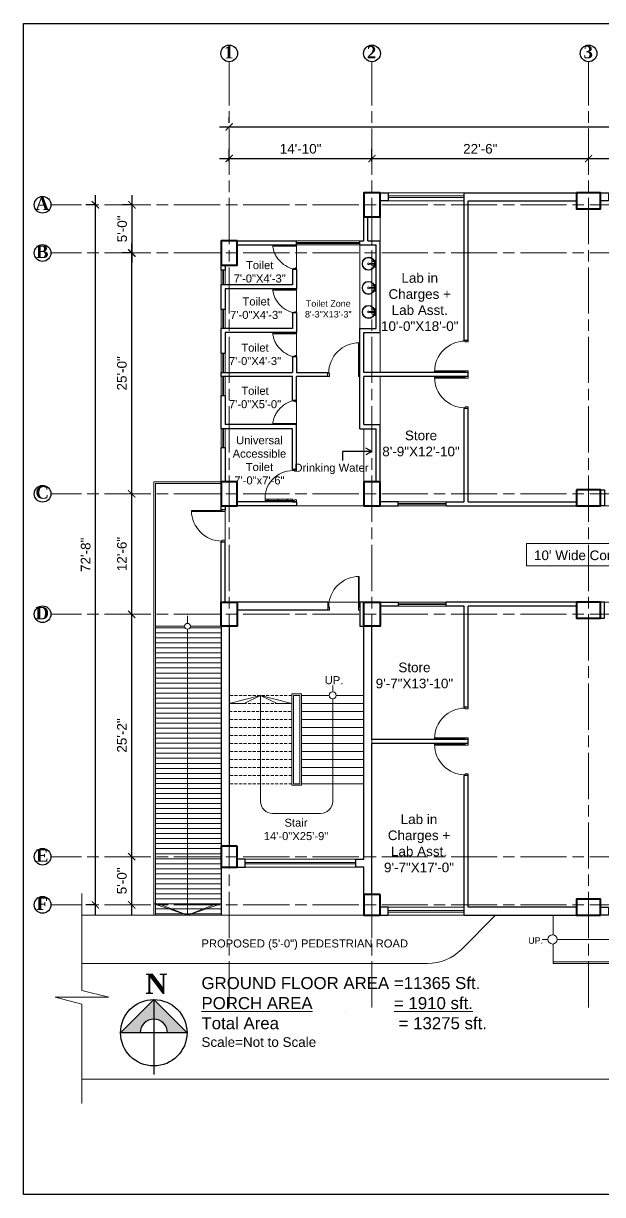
# Model space of a CAD drawing. Header units: inches. Extents: x -12 to 20935469, y -1604 to 24729220.
# Drawn here: x 20904065 to 20904787, y 24723288 to 24724746 of the extents above; entities that cross this region are included whole.
import ezdxf

# ---------------------------------------------------------------- set-up
doc = ezdxf.new("R2010")
doc.units = ezdxf.units.IN
doc.header["$LTSCALE"] = 0.03
doc.header["$MEASUREMENT"] = 0
doc.header["$PDMODE"] = 32
doc.header["$PDSIZE"] = 15
doc.linetypes.add('ACAD_ISO08W100', pattern=[36, 24, -3, 6, -3])
doc.linetypes.add('DASHED2', pattern=[0.375, 0.25, -0.125])
for name, color, linetype, lineweight in [('AV_Text', 7, 'Continuous', 9), ('column', 1, 'Continuous', 40), ('Dim Line', 252, 'Continuous', 13), ('Door', 7, 'Continuous', 18), ('Glass Line', 252, 'Continuous', 9), ('Grid Line', 252, 'Continuous', 18), ('Hatch', 253, 'Continuous', 15), ('Low Wall', 7, 'Continuous', 30), ('Main Wall', 7, 'Continuous', 30), ('RAIL', 23, 'Continuous', 13), ('STAIR', 46, 'Continuous', 15), ('TOILET FIXTURE', 142, 'Continuous', 5), ('WALL', 7, 'Continuous', 30), ('wind.', 150, 'Continuous', 20)]:
    doc.layers.add(name, color=color, linetype=linetype, lineweight=lineweight)
doc.layers.add('TEXT', color=7, linetype='Continuous')
doc.styles.add('2', font='swisscl.ttf')
doc.styles.add('RomanS', font='arial.ttf', dxfattribs={"height": 12})
doc.styles.get("Standard").update_dxf_attribs({"font": 'timesbd.ttf'})
doc.dimstyles.new('Aec_Arch_I', dxfattribs={"dimscale": 96, "dimtxt": 12, "dimasz": 0.09375, "dimexe": 0.125, "dimexo": 0.125, "dimgap": 0.0625, "dimtad": 1, "dimdec": 0, "dimzin": 3, "dimdsep": 46, "dimlunit": 4, "dimtxsty": 'RomanS', "dimblk1": 'ARCHTICK', "dimblk2": 'ARCHTICK', "dimsah": 1, "dimcen": 0.09375, "dimdle": 0.125, "dimadec": 0, "dimazin": 0, "dimtfac": 0.75, "dimtdec": 0, "dimtmove": 2, "dimatfit": 3, "dimldrblk": 'ARCHTICK', "dimfxl": 1, "dimfrac": 1, "dimtolj": 1, "dimtzin": 0, "dimarcsym": 0})

# ---------------------------------------------------------------- blocks, each defined once
blk = doc.blocks.new('$D40')
at = {"layer": 'Door'}
for p, q in [((1, 4), (1, 42)), ((2, 0), (2, 42)), ((1, 5), (0, 5)), ((2, 0), (0, 0)), ((2, 4), (1, 4)), ((39, 4), (38, 4)), ((38, 4), (38, 0)), ((40, 0), (38, 0)), ((40, 5), (39, 5)), ((39, 5), (39, 4))]:
    blk.add_line(p, q, dxfattribs=at)
blk.add_arc((1, 4), 38, 0, 90, dxfattribs=at)
blk = doc.blocks.new('sssss-flat-876')
at = {"layer": 'Door', "linetype": 'Continuous', "ltscale": 3}
blk.add_line((3666.5, 84027.2), (3666.5, 84055.7), dxfattribs=at)
at = {"layer": 'Door', "linetype": 'Continuous', "ltscale": 3, "extrusion": (-7.21527e-09, -3.35624e-18, 1), "elevation": 0}
for points in [[(3666.5, 84057.2), (3666.5, 84055.7), (3668.4, 84055.7), (3668.4, 84056.5), (3670.2, 84056.5), (3670.2, 84057.2)], [(3668.4, 84055.7), (3696.2, 84055.7), (3696.2, 84056.5), (3668.4, 84056.5)]]:
    blk.add_lwpolyline(points, close=True, dxfattribs=at)
at = {"layer": 'Door', "linetype": 'Continuous', "ltscale": 3, "flags": 128}
blk.add_lwpolyline([(3670.2, 84027.2, 0.04096), (3675.5, 84028.9, 0.082496), (3684.9, 84034.8, 0.052187), (3689.7, 84040, 0.043988), (3692.9, 84045, 0.036571), (3694.8, 84049.6, 0.034751), (3695.9, 84054.2, 0.011435), (3696.2, 84055.7)], format="xyb", dxfattribs=at)
at = {"layer": 'Door', "linetype": 'Continuous', "ltscale": 3}
blk.add_lwpolyline([(3666.5, 84027.2), (3666.5, 84028.7), (3668.4, 84028.7), (3668.4, 84027.9), (3670.2, 84027.9), (3670.2, 84027.2)], close=True, dxfattribs=at)
blk = doc.blocks.new('Door_45')
at = {"layer": 'Door'}
for p, q in [((1.5, 5), (1.5, 44)), ((1.5, 40), (2.2, 40)), ((2.2, 40), (2.2, 39.5)), ((2.2, 39.5), (2.7, 39.5)), ((2.7, 39.5), (2.7, 40)), ((2.7, 40), (3.5, 40)), ((3.5, 44), (3.5, 5)), ((1.5, 25.8), (2.2, 25.8)), ((2.2, 25.8), (2.2, 25.3)), ((2.2, 25.3), (2.7, 25.3)), ((2.7, 25.8), (3.5, 25.8)), ((2.7, 25.3), (2.7, 25.8)), ((0, 0), (0, 5)), ((0, 5), (1.5, 5)), ((1.5, 12.6), (2.2, 12.6)), ((3.5, 5), (1.5, 5)), ((1.5, 5), (1.5, 3)), ((1.5, 3), (2.5, 3)), ((2.2, 12.6), (2.2, 13.1)), ((2.2, 13.1), (2.7, 13.1)), ((2.5, 3), (2.5, 0)), ((2.7, 13.1), (2.7, 12.6)), ((2.7, 12.6), (3.5, 12.6)), ((42.5, 3), (42.5, 0)), ((43.5, 3), (42.5, 3)), ((45, 5), (43.5, 5)), ((43.5, 5), (43.5, 3)), ((45, 0), (45, 5)), ((2.5, 0), (0, 0)), ((42.5, 0), (45, 0))]:
    blk.add_line(p, q, dxfattribs=at)
blk.add_arc((4.7, 5.3), 38.8, 359.6233, 94.6685, dxfattribs=at)
blk = doc.blocks.new('7-flat-72')
at = {"layer": 'Glass Line', "color": 8, "ltscale": 20}
for p, q in [((-64478.7, 376960.5), (-64480.3, 376960.5)), ((-64480.3, 376959.5), (-64480.3, 376960.5)), ((-64480.3, 376959.5), (-64480.3, 376960.5)), ((-64478.7, 376959.5), (-64480.3, 376959.5)), ((-64480.3, 376959.1), (-64480.3, 376959.4)), ((-64478.7, 376959.4), (-64480.3, 376959.4)), ((-64478.7, 376959.1), (-64480.3, 376959.1)), ((-64480.2, 376959.4), (-64480.2, 376959.5)), ((-64480.1, 376959.5), (-64480.1, 376960.5)), ((-64479.9, 376959.5), (-64479.9, 376960.5)), ((-64479.5, 376959.5), (-64479.5, 376960.5)), ((-64479.1, 376959.5), (-64479.1, 376960.5)), ((-64478.9, 376959.5), (-64478.9, 376960.5)), ((-64478.9, 376959.4), (-64478.9, 376959.5)), ((-64478.8, 376959.5), (-64478.8, 376960.5)), ((-64478.7, 376959.5), (-64478.7, 376960.5)), ((-64478.7, 376959.1), (-64478.7, 376959.4)), ((-64475.1, 376959.4), (-64476.9, 376959.4)), ((-64476.9, 376959.1), (-64476.9, 376959.4)), ((-64475.1, 376959.1), (-64476.9, 376959.1)), ((-64476.6, 376959.4), (-64476.6, 376966.6)), ((-64475.5, 376966.6), (-64476.6, 376966.6)), ((-64475.5, 376959.4), (-64475.5, 376966.6)), ((-64475.1, 376959.1), (-64475.1, 376959.4)), ((-64473.3, 376960.5), (-64471.7, 376960.5)), ((-64473.3, 376959.5), (-64473.3, 376960.5)), ((-64473.3, 376959.5), (-64473.3, 376960.5)), ((-64473.3, 376959.5), (-64471.7, 376959.5)), ((-64473.3, 376959.1), (-64473.3, 376959.4)), ((-64473.3, 376959.4), (-64471.7, 376959.4)), ((-64473.3, 376959.1), (-64471.7, 376959.1)), ((-64473.1, 376959.5), (-64473.1, 376960.5)), ((-64473.1, 376959.4), (-64473.1, 376959.5)), ((-64472.9, 376959.5), (-64472.9, 376960.5)), ((-64472.5, 376959.5), (-64472.5, 376960.5)), ((-64472.1, 376959.5), (-64472.1, 376960.5)), ((-64471.9, 376959.5), (-64471.9, 376960.5)), ((-64471.9, 376959.4), (-64471.9, 376959.5)), ((-64471.8, 376959.5), (-64471.8, 376960.5)), ((-64471.7, 376959.5), (-64471.7, 376960.5)), ((-64471.7, 376959.1), (-64471.7, 376959.4))]:
    blk.add_line(p, q, dxfattribs=at)
blk.add_circle((-64476, 376968.4, 0), 1.08, dxfattribs=at)
for radius, start, end in [(8.1, 273.8334, 266.1883), (7.55, 274.115, 265.9068)]:
    blk.add_arc((-64476, 376968.4, 0), radius, start, end, dxfattribs=at)
blk = doc.blocks.new('SFSFSFS-flat-72')
at = {"layer": 'TOILET FIXTURE', "ltscale": 0.2}
blk.add_lwpolyline([(-3918.5, -3608.1), (-3918.5, -3602.7), (-3923.9, -3602.7), (-3923.9, -3608.1)], close=True, dxfattribs=at)
at = {"layer": 'TOILET FIXTURE', "ltscale": 20}
blk.add_blockref('7-flat-72', (60554.8, -380567.2), dxfattribs=at)
blk = doc.blocks.new('_ArchTick')
at = {"color": 0, "linetype": 'ByBlock', "lineweight": 35, "const_width": 0.15}
blk.add_lwpolyline([(-0.5, -0.5), (0.5, 0.5)], dxfattribs=at)
blk = doc.blocks.new('*D14')
at = {"layer": 'Defpoints', "color": 0, "transparency": 16777216}
for p in [(20831126.3, 24724578.2), (20830948.3, 24724562.3), (20831126.3, 24724562.3)]:
    blk.add_point(p, dxfattribs=at)
at = {"layer": 'Dim Line', "color": 0, "lineweight": -2, "transparency": 16777216}
for p, q in [((20830948.3, 24724574.3), (20830948.3, 24724590.2)), ((20831126.3, 24724574.3), (20831126.3, 24724590.2)), ((20830936.3, 24724578.2), (20831138.3, 24724578.2))]:
    blk.add_line(p, q, dxfattribs=at)
at = {"layer": 'Dim Line', "color": 0, "lineweight": -2, "transparency": 16777216, "xscale": 9, "yscale": 9, "zscale": 9, "rotation": 180}
blk.add_blockref('_ArchTick', (20830948.3, 24724578.2), dxfattribs=at)
at = {"layer": 'Dim Line', "color": 0, "lineweight": -2, "transparency": 16777216, "xscale": 9, "yscale": 9, "zscale": 9}
blk.add_blockref('_ArchTick', (20831126.3, 24724578.2), dxfattribs=at)
at = {"layer": 'Dim Line', "color": 0, "transparency": 16777216, "insert": (20831037.3, 24724590.3), "char_height": 12, "attachment_point": 5, "style": 'RomanS'}
blk.add_mtext('\\A1;14\'-10"', dxfattribs=at)
blk = doc.blocks.new('*D7')
at = {"layer": 'Defpoints', "color": 0, "transparency": 16777216}
for p in [(20831396.3, 24724578.2), (20831396.3, 24724578.2), (20831126.3, 24724562.3)]:
    blk.add_point(p, dxfattribs=at)
at = {"layer": 'Dim Line', "color": 0, "lineweight": -2, "transparency": 16777216}
for p, q in [((20831126.3, 24724574.3), (20831126.3, 24724590.2)), ((20831114.3, 24724578.2), (20831408.3, 24724578.2))]:
    blk.add_line(p, q, dxfattribs=at)
at = {"layer": 'Dim Line', "color": 0, "lineweight": -2, "transparency": 16777216, "xscale": 9, "yscale": 9, "zscale": 9, "rotation": 180}
blk.add_blockref('_ArchTick', (20831126.3, 24724578.2), dxfattribs=at)
at = {"layer": 'Dim Line', "color": 0, "lineweight": -2, "transparency": 16777216, "xscale": 9, "yscale": 9, "zscale": 9}
blk.add_blockref('_ArchTick', (20831396.3, 24724578.2), dxfattribs=at)
at = {"layer": 'Dim Line', "color": 0, "transparency": 16777216, "insert": (20831261.3, 24724590.3), "char_height": 12, "attachment_point": 5, "style": 'RomanS'}
blk.add_mtext('\\A1;22\'-6"', dxfattribs=at)
blk = doc.blocks.new('*D8')
at = {"layer": 'Defpoints', "color": 0, "transparency": 16777216}
for p in [(20831396.3, 24724578.2), (20831666.3, 24724578.2), (20831666.3, 24724578.2)]:
    blk.add_point(p, dxfattribs=at)
at = {"layer": 'Dim Line', "color": 0, "lineweight": -2, "transparency": 16777216}
blk.add_line((20831384.3, 24724578.2), (20831678.3, 24724578.2), dxfattribs=at)
at = {"layer": 'Dim Line', "color": 0, "lineweight": -2, "transparency": 16777216, "xscale": 9, "yscale": 9, "zscale": 9, "rotation": 180}
blk.add_blockref('_ArchTick', (20831396.3, 24724578.2), dxfattribs=at)
at = {"layer": 'Dim Line', "color": 0, "lineweight": -2, "transparency": 16777216, "xscale": 9, "yscale": 9, "zscale": 9}
blk.add_blockref('_ArchTick', (20831666.3, 24724578.2), dxfattribs=at)
at = {"layer": 'Dim Line', "color": 0, "transparency": 16777216, "insert": (20831531.3, 24724590.3), "char_height": 12, "attachment_point": 5, "style": 'RomanS'}
blk.add_mtext('\\A1;22\'-6"', dxfattribs=at)
blk = doc.blocks.new('*D13')
at = {"layer": 'Defpoints', "color": 0, "transparency": 16777216}
for p in [(20830948.3, 24724610.7), (20832951.8, 24724617.8), (20832951.8, 24724610.7)]:
    blk.add_point(p, dxfattribs=at)
at = {"layer": 'Dim Line', "color": 0, "lineweight": -2, "transparency": 16777216}
for p, q in [((20830948.3, 24724622.7), (20830948.3, 24724629.8)), ((20832951.8, 24724622.7), (20832951.8, 24724629.8)), ((20830936.3, 24724617.8), (20832963.8, 24724617.8))]:
    blk.add_line(p, q, dxfattribs=at)
at = {"layer": 'Dim Line', "color": 0, "lineweight": -2, "transparency": 16777216, "xscale": 9, "yscale": 9, "zscale": 9, "rotation": 180}
blk.add_blockref('_ArchTick', (20830948.3, 24724617.8), dxfattribs=at)
at = {"layer": 'Dim Line', "color": 0, "lineweight": -2, "transparency": 16777216, "xscale": 9, "yscale": 9, "zscale": 9}
blk.add_blockref('_ArchTick', (20832951.8, 24724617.8), dxfattribs=at)
at = {"layer": 'Dim Line', "color": 0, "transparency": 16777216, "insert": (20831950, 24724629.9), "char_height": 12, "attachment_point": 5, "style": 'RomanS'}
blk.add_mtext('\\A1;166\'-11"', dxfattribs=at)
blk = doc.blocks.new('*D15')
at = {"layer": 'Defpoints', "color": 0, "transparency": 16777216}
for p in [(20830838, 24724520.6), (20830827.1, 24724460.6), (20830838, 24724460.6)]:
    blk.add_point(p, dxfattribs=at)
at = {"layer": 'Dim Line', "color": 0, "lineweight": -2, "transparency": 16777216}
for p, q in [((20830827.1, 24724532.6), (20830827.1, 24724448.6)), ((20830826, 24724520.6), (20830815.1, 24724520.6)), ((20830826, 24724460.6), (20830815.1, 24724460.6))]:
    blk.add_line(p, q, dxfattribs=at)
at = {"layer": 'Dim Line', "color": 0, "lineweight": -2, "transparency": 16777216, "xscale": 9, "yscale": 9, "zscale": 9}
for p, rotation in [((20830827.1, 24724520.6), 90), ((20830827.1, 24724460.6), 270)]:
    blk.add_blockref('_ArchTick', p, dxfattribs=dict(at, rotation=rotation))
at = {"layer": 'Dim Line', "color": 0, "transparency": 16777216, "insert": (20830814.9, 24724490.6), "char_height": 12, "attachment_point": 5, "rotation": 90, "style": 'RomanS'}
blk.add_mtext('\\A1;5\'-0"', dxfattribs=at)
blk = doc.blocks.new('*D16')
at = {"layer": 'Defpoints', "color": 0, "transparency": 16777216}
for p in [(20830838, 24724460.6), (20830826.7, 24724160.7), (20830826.7, 24724160.7)]:
    blk.add_point(p, dxfattribs=at)
at = {"layer": 'Dim Line', "color": 0, "lineweight": -2, "transparency": 16777216}
for p, q in [((20830826.7, 24724472.6), (20830826.7, 24724148.7)), ((20830826, 24724460.6), (20830814.7, 24724460.6)), ((20830838.7, 24724160.7), (20830838.7, 24724160.7))]:
    blk.add_line(p, q, dxfattribs=at)
at = {"layer": 'Dim Line', "color": 0, "lineweight": -2, "transparency": 16777216, "xscale": 9, "yscale": 9, "zscale": 9}
for p, rotation in [((20830826.7, 24724460.6), 90), ((20830826.7, 24724160.7), 270)]:
    blk.add_blockref('_ArchTick', p, dxfattribs=dict(at, rotation=rotation))
at = {"layer": 'Dim Line', "color": 0, "transparency": 16777216, "insert": (20830814.6, 24724310.7), "char_height": 12, "attachment_point": 5, "rotation": 90, "style": 'RomanS'}
blk.add_mtext('\\A1;25\'-0"', dxfattribs=at)
blk = doc.blocks.new('*D17')
at = {"layer": 'Defpoints', "color": 0, "transparency": 16777216}
for p in [(20830826.7, 24724160.7), (20830826.7, 24724010.7), (20830826.7, 24724010.7)]:
    blk.add_point(p, dxfattribs=at)
at = {"layer": 'Dim Line', "color": 0, "lineweight": -2, "transparency": 16777216}
for p, q in [((20830826.7, 24724172.7), (20830826.7, 24723998.7)), ((20830838.7, 24724160.7), (20830838.7, 24724160.7)), ((20830838.7, 24724010.7), (20830838.7, 24724010.7))]:
    blk.add_line(p, q, dxfattribs=at)
at = {"layer": 'Dim Line', "color": 0, "lineweight": -2, "transparency": 16777216, "xscale": 9, "yscale": 9, "zscale": 9}
for p, rotation in [((20830826.7, 24724160.7), 90), ((20830826.7, 24724010.7), 270)]:
    blk.add_blockref('_ArchTick', p, dxfattribs=dict(at, rotation=rotation))
at = {"layer": 'Dim Line', "color": 0, "transparency": 16777216, "insert": (20830814.6, 24724085.7), "char_height": 12, "attachment_point": 5, "rotation": 90, "style": 'RomanS'}
blk.add_mtext('\\A1;12\'-6"', dxfattribs=at)
blk = doc.blocks.new('*D18')
at = {"layer": 'Defpoints', "color": 0, "transparency": 16777216}
for p in [(20830826.7, 24724010.7), (20830826.7, 24723708.7), (20830826.7, 24723708.7)]:
    blk.add_point(p, dxfattribs=at)
at = {"layer": 'Dim Line', "color": 0, "lineweight": -2, "transparency": 16777216}
for p, q in [((20830826.7, 24724022.7), (20830826.7, 24723696.7)), ((20830838.7, 24724010.7), (20830838.7, 24724010.7)), ((20830838.7, 24723708.7), (20830838.7, 24723708.7))]:
    blk.add_line(p, q, dxfattribs=at)
at = {"layer": 'Dim Line', "color": 0, "lineweight": -2, "transparency": 16777216, "xscale": 9, "yscale": 9, "zscale": 9}
for p, rotation in [((20830826.7, 24724010.7), 90), ((20830826.7, 24723708.7), 270)]:
    blk.add_blockref('_ArchTick', p, dxfattribs=dict(at, rotation=rotation))
at = {"layer": 'Dim Line', "color": 0, "transparency": 16777216, "insert": (20830814.6, 24723859.7), "char_height": 12, "attachment_point": 5, "rotation": 90, "style": 'RomanS'}
blk.add_mtext('\\A1;25\'-2"', dxfattribs=at)
blk = doc.blocks.new('*D19')
at = {"layer": 'Defpoints', "color": 0, "transparency": 16777216}
for p in [(20830826.7, 24723708.7), (20830826.7, 24723648.8), (20830826.7, 24723648.8)]:
    blk.add_point(p, dxfattribs=at)
at = {"layer": 'Dim Line', "color": 0, "lineweight": -2, "transparency": 16777216}
for p, q in [((20830826.7, 24723720.7), (20830826.7, 24723636.8)), ((20830838.7, 24723708.7), (20830838.7, 24723708.7)), ((20830838.7, 24723648.8), (20830838.7, 24723648.8))]:
    blk.add_line(p, q, dxfattribs=at)
at = {"layer": 'Dim Line', "color": 0, "lineweight": -2, "transparency": 16777216, "xscale": 9, "yscale": 9, "zscale": 9}
for p, rotation in [((20830826.7, 24723708.7), 90), ((20830826.7, 24723648.8), 270)]:
    blk.add_blockref('_ArchTick', p, dxfattribs=dict(at, rotation=rotation))
at = {"layer": 'Dim Line', "color": 0, "transparency": 16777216, "insert": (20830814.6, 24723678.7), "char_height": 12, "attachment_point": 5, "rotation": 90, "style": 'RomanS'}
blk.add_mtext('\\A1;5\'-0"', dxfattribs=at)
blk = doc.blocks.new('*D20')
at = {"layer": 'Defpoints', "color": 0, "transparency": 16777216}
for p in [(20830781.5, 24724520.6), (20830792.2, 24724520.6), (20830792.2, 24723648.8)]:
    blk.add_point(p, dxfattribs=at)
at = {"layer": 'Dim Line', "color": 0, "lineweight": -2, "transparency": 16777216}
for p, q in [((20830781.5, 24723636.8), (20830781.5, 24724532.6)), ((20830780.2, 24724520.6), (20830769.5, 24724520.6)), ((20830780.2, 24723648.8), (20830769.5, 24723648.8))]:
    blk.add_line(p, q, dxfattribs=at)
at = {"layer": 'Dim Line', "color": 0, "lineweight": -2, "transparency": 16777216, "xscale": 9, "yscale": 9, "zscale": 9}
for p, rotation in [((20830781.5, 24724520.6), 90), ((20830781.5, 24723648.8), 270)]:
    blk.add_blockref('_ArchTick', p, dxfattribs=dict(at, rotation=rotation))
at = {"layer": 'Dim Line', "color": 0, "transparency": 16777216, "insert": (20830769.4, 24724084.7), "char_height": 12, "attachment_point": 5, "rotation": 90, "style": 'RomanS'}
blk.add_mtext('\\A1;72\'-8"', dxfattribs=at)
blk = doc.blocks.new('fff')
at = {"layer": 'Grid Line', "color": 252, "linetype": 'ACAD_ISO08W100', "lineweight": 9, "ltscale": 80, "true_color": 0x939598}
for p, q in [((20830948.3, 24723521.1), (20830948.3, 24724698.8)), ((20831126.3, 24723521.1), (20831126.3, 24724698.8)), ((20831396.3, 24723521.1), (20831396.3, 24724698.8)), ((20833096.9, 24724520.6), (20830726.1, 24724520.6)), ((20833096.9, 24724460.6), (20830726.1, 24724460.6)), ((20833096.9, 24724160.7), (20830726.1, 24724160.7)), ((20833096.9, 24724010.7), (20830726.1, 24724010.7)), ((20833096.9, 24723708.7), (20830726.1, 24723708.7)), ((20833096.9, 24723648.8), (20830726.1, 24723648.8))]:
    blk.add_line(p, q, dxfattribs=at)
at = {"layer": 'Dim Line'}
for base, p1, p2, picture, middle in [((20832951.7523, 24724617.8128), (20830948.3088, 24724610.7482), (20832951.7523, 24724610.7482), '*D13', (20831950.0306, 24724629.9397)), ((20831126.3, 24724578.2), (20830948.3, 24724562.3), (20831126.3, 24724562.3), '*D14', (20831037.3, 24724590.3)), ((20831396.3, 24724578.2), (20831126.3, 24724562.3), (20831396.3, 24724578.2), '*D7', (20831261.3, 24724590.3)), ((20831666.3, 24724578.2), (20831396.3, 24724578.2), (20831666.3, 24724578.2), '*D8', (20831531.3, 24724590.3))]:
    dim = blk.add_linear_dim(base=base, p1=p1, p2=p2, dimstyle='Aec_Arch_I', dxfattribs=at)
    dim.commit()
    dim.dimension.update_dxf_attribs({"geometry": picture, "text_midpoint": middle})
for base, p1, p2, picture, middle in [((20830781.5, 24724520.6), (20830792.2, 24723648.8), (20830792.2, 24724520.6), '*D20', (20830769.4, 24724084.7)), ((20830827.1, 24724460.6), (20830838, 24724520.6), (20830838, 24724460.6), '*D15', (20830814.9, 24724490.6)), ((20830826.7, 24724160.7), (20830838, 24724460.6), (20830826.7, 24724160.7), '*D16', (20830814.6, 24724310.7)), ((20830826.7, 24724010.7), (20830826.7, 24724160.7), (20830826.7, 24724010.7), '*D17', (20830814.6, 24724085.7)), ((20830826.7, 24723708.7), (20830826.7, 24724010.7), (20830826.7, 24723708.7), '*D18', (20830814.6, 24723859.7)), ((20830826.7, 24723648.8), (20830826.7, 24723708.7), (20830826.7, 24723648.8), '*D19', (20830814.6, 24723678.7))]:
    dim = blk.add_linear_dim(base=base, p1=p1, p2=p2, angle=90, dimstyle='Aec_Arch_I', dxfattribs=at)
    dim.commit()
    dim.dimension.update_dxf_attribs({"geometry": picture, "text_midpoint": middle})

msp = doc.modelspace()

# ---------------------------------------------------------------- hatches: boundary and pattern name
at = {"layer": 'Low Wall'}
h = msp.add_hatch(color=256, dxfattribs=at)
h.paths.add_polyline_path([(20904210.4, 24723489.5), (20904186, 24723489.5), (20904227.4, 24723530.9), (20904227.4, 24723506.5, 0.414214)])
h.paths.add_polyline_path([(20904227.4, 24723506.5), (20904227.4, 24723530.9), (20904268.8, 24723489.5), (20904244.4, 24723489.5, 0.414214)])
at = {"layer": 'STAIR', "lineweight": 5}
h = msp.add_hatch(dxfattribs=at)
h.set_pattern_fill('ANSI31', color=253, scale=50, angle=135)
h.set_pattern_definition([(180, (73373.088, -4e-09), (-4e-16, -6.25), [])])
edge = h.paths.add_edge_path()
edge.add_arc((20904269.4, 24723995.7), 3.61, 180, 360)
edge.add_line((20904273, 24723995.7), (20904311.4, 24723995.7))
edge.add_line((20904311.4, 24723995.7), (20904311.4, 24723721.7))
edge.add_line((20904311.4, 24723721.7), (20904311.4, 24723695.7))
edge.add_line((20904311.4, 24723695.7), (20904311.4, 24723635.7))
edge.add_line((20904311.4, 24723635.7), (20904229.4, 24723635.7))
edge.add_line((20904229.4, 24723635.7), (20904229.4, 24723995.7))
edge.add_line((20904229.4, 24723995.7), (20904265.8, 24723995.7))

# ---------------------------------------------------------------- linework, layer by layer
at = {"color": 252, "lineweight": 5}
for p, q in [((20904484.4, 24724366.4), (20904484.4, 24724470.6)), ((20904489.4, 24724175.7), (20904489.4, 24724241.8))]:
    msp.add_line(p, q, dxfattribs=at)
for p, q in [((20904499, 24724213.5), (20904491.7, 24724217.5)), ((20904499, 24724213.5), (20904462.7, 24724213.5)), ((20904462.7, 24724213.5), (20904462.7, 24724202.2)), ((20904499, 24724213.5), (20904491.7, 24724209.4)), ((20904400.4, 24724150.9), (20904405.4, 24724150.9)), ((20904311.4, 24723695.7), (20904311.4, 24723635.8)), ((20904519.4, 24723635.8), (20904519.4, 24723635.8)), ((20904227.4, 24723530.9), (20904227.4, 24723437.5)), ((20904268.8, 24723489.5), (20904268.8, 24723489.5))]:
    msp.add_line(p, q)
msp.add_lwpolyline([(20904268.8, 24723489.5), (20904186, 24723489.5)])
msp.add_circle((20904227.4, 24723489.5), 41.4)
at = {"layer": 'column', "lineweight": 40, "ltscale": 20}
for points in [[(20904509.4, 24724535.6), (20904489.4, 24724535.6), (20904489.4, 24724505.6), (20904509.4, 24724505.6)], [(20904754.4, 24724535.6), (20904754.4, 24724515.6), (20904784.4, 24724515.6), (20904784.4, 24724535.6)], [(20904331.4, 24724475.6), (20904311.4, 24724475.6), (20904311.4, 24724445.6), (20904331.4, 24724445.6)], [(20904331.4, 24724175.8), (20904311.4, 24724175.8), (20904311.4, 24724145.8), (20904331.4, 24724145.8)], [(20904509.4, 24724175.7), (20904489.4, 24724175.7), (20904489.4, 24724145.8), (20904509.4, 24724145.8)], [(20904754.4, 24724165.7), (20904754.4, 24724145.7), (20904784.4, 24724145.7), (20904784.4, 24724165.7)], [(20904311.4, 24724025.7), (20904331.4, 24724025.7), (20904331.4, 24723995.7), (20904311.4, 24723995.7)], [(20904489.4, 24724025.7), (20904509.4, 24724025.7), (20904509.4, 24723995.7), (20904489.4, 24723995.7)], [(20904754.4, 24724025.7), (20904754.4, 24724005.7), (20904784.4, 24724005.7), (20904784.4, 24724025.7)], [(20904331.4, 24723721.7), (20904311.4, 24723721.7), (20904311.4, 24723695.7), (20904331.4, 24723695.7)], [(20904509.4, 24723661.8), (20904489.4, 24723661.8), (20904489.4, 24723635.8), (20904509.4, 24723635.8)], [(20904784.4, 24723635.8), (20904784.4, 24723655.8), (20904754.4, 24723655.8), (20904754.4, 24723635.8)]]:
    msp.add_lwpolyline(points, close=True, dxfattribs=at)
at = {"layer": 'Defpoints'}
msp.add_lwpolyline([(20904064.9, 24724746.5), (20906503.7, 24724746.5), (20906503.7, 24723288), (20904064.9, 24723288)], close=True, dxfattribs=at)
at = {"layer": 'Hatch', "lineweight": 5}
for p, q in [((20904509.4, 24724475.6), (20904509.4, 24724505.6)), ((20904509.4, 24724361.4), (20904509.4, 24724311.8)), ((20904509.4, 24724246.8), (20904509.4, 24724306.8))]:
    msp.add_line(p, q, dxfattribs=at)
at = {"layer": 'Hatch'}
for p, q in [((20904265.8, 24723995.7), (20904229.4, 24723995.7)), ((20904311.4, 24723995.7), (20904273, 24723995.7)), ((20904137.9, 24723662.9), (20904137.9, 24723542.2)), ((20904137.9, 24723635.8), (20904489.4, 24723635.8)), ((20904137.9, 24723575.8), (20904137.9, 24723635.8)), ((20904137.9, 24723635.8), (20904725.4, 24723635.8)), ((20904170.7, 24723635.8), (20904489.4, 24723635.8)), ((20904725.4, 24723635.8), (20904725.4, 24723611.5)), ((20904725.4, 24723600), (20904725.4, 24723575.8)), ((20904568.5, 24723575.8), (20904137.9, 24723575.8)), ((20904137.9, 24723533.8), (20904104.5, 24723533.8)), ((20904137.9, 24723525.3), (20904104.5, 24723533.8)), ((20904170.7, 24723533.8), (20904137.3, 24723533.8)), ((20904137.9, 24723542.2), (20904171.3, 24723533.8)), ((20904137.9, 24723525.3), (20904137.9, 24723401.4)), ((20904137.9, 24723431.8), (20906468, 24723431.8))]:
    msp.add_line(p, q, dxfattribs=at)
at = {"layer": 'Hatch', "lineweight": 0}
msp.add_line((20904653.4, 24723635.8), (20904610.9, 24723593.3), dxfattribs=at)
at = {"layer": 'Hatch', "lineweight": 5}
msp.add_lwpolyline([(20906156.9, 24724145.7), (20905406.9, 24724145.8), (20905396.9, 24724460.8), (20905227.3, 24724460.6), (20905227.3, 24724145.7), (20904316.4, 24724145.8), (20904316.4, 24724025.8), (20905049.4, 24724025.8), (20905049.4, 24723905.7), (20905138.6, 24723905.7), (20905139.1, 24723905.7), (20905139.1, 24723932.7, -0.379803), (20905168.1, 24723900.7, -0.379803), (20905197.1, 24723932.7, 0.786317), (20905200.1, 24723932.6, -0.370965), (20905228.1, 24723900.7, -0.379803), (20905257.1, 24723932.7), (20905259.1, 24723932.7, -0.443301), (20905288.1, 24723900.7, -0.379803), (20905317.1, 24723932.7), (20905317.1, 24723905.7), (20905406.9, 24723905.7), (20905406.9, 24724025.7), (20906329.8, 24724025.7)], format="xyb", dxfattribs=at)
at = {"layer": 'Hatch', "lineweight": 0}
msp.add_lwpolyline([(20904692.2, 24724098.9), (20904837.3, 24724098.9), (20904837.3, 24724070.9), (20904692.2, 24724070.9)], close=True, dxfattribs=at)
msp.add_arc((20904568.5, 24723635.8), 60, 270, 315, dxfattribs=at)
at = {"layer": 'Low Wall', "color": 0}
msp.add_lwpolyline([(20904186, 24723489.5), (20904227.4, 24723530.9), (20904268.8, 24723489.5)], dxfattribs=at)
at = {"layer": 'Low Wall'}
msp.add_arc((20904227.4, 24723489.5), 17, 0, 180, dxfattribs=at)
at = {"layer": 'Main Wall', "lineweight": 30}
for p, q in [((20904614.4, 24724351.8), (20904614.4, 24724535.6)), ((20904614.4, 24724535.6), (20904754.4, 24724535.6)), ((20904619.4, 24724351.8), (20904619.4, 24724525.6)), ((20904619.4, 24724525.6), (20904754.4, 24724525.6)), ((20904489.4, 24724475.6), (20904489.4, 24724505.6)), ((20904494.4, 24724475.6), (20904494.4, 24724505.6)), ((20904331.4, 24724475.6), (20904405.4, 24724475.6)), ((20904331.4, 24724470.6), (20904405.4, 24724470.6)), ((20904405.4, 24724470.6), (20904405.4, 24724475.6)), ((20904484.4, 24724475.6), (20904489.4, 24724475.6)), ((20904484.4, 24724470.6), (20904484.4, 24724475.6)), ((20904484.4, 24724470.6), (20904504.4, 24724470.6)), ((20904494.4, 24724475.6), (20904509.4, 24724475.6)), ((20904504.4, 24724366.4), (20904504.4, 24724470.6)), ((20904509.4, 24724361.4), (20904509.4, 24724475.6)), ((20904311.4, 24724439), (20904311.4, 24724445.6)), ((20904400.4, 24724440.6), (20904405.4, 24724440.6)), ((20904311.4, 24724390.4), (20904311.4, 24724421)), ((20904405.4, 24724416), (20904316.4, 24724416)), ((20904405.4, 24724386), (20904400.4, 24724386)), ((20904311.4, 24724335.8), (20904311.4, 24724366.4)), ((20904484.4, 24724311.8), (20904484.4, 24724366.4)), ((20904484.4, 24724366.4), (20904504.4, 24724366.4)), ((20904405.4, 24724361.4), (20904316.4, 24724361.4)), ((20904316.4, 24724361.4), (20904316.4, 24724335.8)), ((20904489.4, 24724311.8), (20904489.4, 24724361.4)), ((20904489.4, 24724361.4), (20904509.4, 24724361.4)), ((20904619.4, 24724351.8), (20904614.4, 24724351.8)), ((20904311.4, 24724335.8), (20904316.4, 24724335.8)), ((20904405.4, 24724331.4), (20904400.4, 24724331.4)), ((20904311.4, 24724311.8), (20904400.4, 24724311.8)), ((20904311.4, 24724306.8), (20904311.4, 24724311.8)), ((20904400.4, 24724306.8), (20904311.4, 24724306.8)), ((20904400.4, 24724276.8), (20904400.4, 24724306.8)), ((20904405.4, 24724276.8), (20904405.4, 24724306.8)), ((20904444.4, 24724306.8), (20904405.4, 24724306.8)), ((20904444.4, 24724306.8), (20904444.4, 24724311.8)), ((20904484.4, 24724241.8), (20904484.4, 24724311.8)), ((20904619.4, 24724311.8), (20904489.4, 24724311.8)), ((20904619.4, 24724306.8), (20904489.4, 24724306.8)), ((20904489.4, 24724246.8), (20904489.4, 24724306.8)), ((20904619.4, 24724306.8), (20904619.4, 24724311.8)), ((20904316.4, 24724282.8), (20904311.4, 24724282.8)), ((20904311.4, 24724241.8), (20904311.4, 24724282.8)), ((20904316.4, 24724282.8), (20904316.4, 24724246.8)), ((20904405.4, 24724276.8), (20904400.4, 24724276.8)), ((20904614.4, 24724150.7), (20904614.4, 24724266.8)), ((20904619.4, 24724266.8), (20904614.4, 24724266.8)), ((20904619.4, 24724150.7), (20904619.4, 24724266.8)), ((20904405.4, 24724246.8), (20904316.4, 24724246.8)), ((20904405.4, 24724190.9), (20904405.4, 24724246.8)), ((20904489.4, 24724246.8), (20904509.4, 24724246.8)), ((20904509.4, 24724175.7), (20904509.4, 24724246.8)), ((20904400.4, 24724241.8), (20904311.4, 24724241.8)), ((20904400.4, 24724190.9), (20904400.4, 24724241.8)), ((20904484.4, 24724241.8), (20904504.4, 24724241.8)), ((20904504.4, 24724175.7), (20904504.4, 24724241.8)), ((20904311.4, 24724175.7), (20904311.4, 24724217.8)), ((20904316.4, 24724217.8), (20904311.4, 24724217.8)), ((20904316.4, 24724217.8), (20904316.4, 24724175.7)), ((20904405.4, 24724190.9), (20904400.4, 24724190.9)), ((20904405.4, 24724150.9), (20904331.4, 24724150.9)), ((20904405.4, 24724145.9), (20904331.4, 24724145.9)), ((20904405.4, 24724150.9), (20904405.4, 24724145.9)), ((20904591.9, 24724145.8), (20904591.9, 24724150.8)), ((20904591.9, 24724150.7), (20904614.4, 24724150.7)), ((20904591.9, 24724145.8), (20904754.4, 24724145.7)), ((20904619.4, 24724150.7), (20904754.4, 24724150.7)), ((20904311.4, 24724025.8), (20904311.4, 24724100.8)), ((20904311.4, 24724100.8), (20904316.4, 24724100.8)), ((20904316.4, 24724025.8), (20904316.4, 24724100.8)), ((20904444.4, 24724025.7), (20904331.4, 24724025.7)), ((20904444.4, 24724015.7), (20904331.4, 24724015.7)), ((20904444.4, 24724025.7), (20904444.4, 24724015.7)), ((20904499.4, 24724025.7), (20904489.4, 24724025.7)), ((20904754.4, 24724025.7), (20904591.9, 24724025.7)), ((20904591.9, 24724020.7), (20904591.9, 24724025.7)), ((20904614.4, 24724020.7), (20904591.9, 24724020.7)), ((20904614.4, 24723894.8), (20904614.4, 24724020.7)), ((20904754.4, 24724020.7), (20904619.4, 24724020.7)), ((20904619.4, 24723894.8), (20904619.4, 24724020.7)), ((20904311.4, 24723995.7), (20904311.4, 24723721.7)), ((20904321.4, 24723995.7), (20904321.4, 24723721.7)), ((20904489.4, 24723705.7), (20904489.4, 24723995.8)), ((20904499.4, 24723854.8), (20904499.4, 24723995.8)), ((20904619.4, 24723894.8), (20904614.4, 24723894.8)), ((20904619.4, 24723854.8), (20904499.4, 24723854.8)), ((20904619.4, 24723849.8), (20904619.4, 24723854.8)), ((20904619.4, 24723849.8), (20904499.4, 24723849.8)), ((20904499.4, 24723661.8), (20904499.4, 24723849.8)), ((20904619.4, 24723809.8), (20904614.4, 24723809.8)), ((20904614.4, 24723635.8), (20904614.4, 24723809.8)), ((20904619.4, 24723645.8), (20904619.4, 24723809.8)), ((20904341.4, 24723705.7), (20904331.4, 24723705.7)), ((20904331.4, 24723695.7), (20904341.4, 24723695.7)), ((20904341.4, 24723695.7), (20904341.4, 24723705.7)), ((20904479.4, 24723695.7), (20904479.4, 24723705.7)), ((20904479.4, 24723705.7), (20904489.4, 24723705.7)), ((20904489.4, 24723695.7), (20904479.4, 24723695.7)), ((20904489.4, 24723661.8), (20904489.4, 24723695.7)), ((20904614.4, 24723635.8), (20904754.4, 24723635.8)), ((20904744.4, 24723645.8), (20904619.4, 24723645.8)), ((20904754.4, 24723645.8), (20904619.4, 24723645.8)), ((20904629.4, 24723635.8), (20904629.4, 24723635.8)), ((20904754.4, 24723639.8), (20904754.4, 24723639.8))]:
    msp.add_line(p, q, dxfattribs=at)
for points in [[(20904509.4, 24724535.6), (20904519.4, 24724535.6), (20904519.4, 24724525.6), (20904509.4, 24724525.6)], [(20904784.4, 24724535.6), (20904794.4, 24724535.6), (20904794.4, 24724525.6), (20904784.4, 24724525.6)], [(20904400.4, 24724440.6), (20904400.4, 24724421), (20904311.4, 24724421)], [(20904316.4, 24724439), (20904311.4, 24724439)], [(20904316.4, 24724445.6), (20904316.4, 24724439)], [(20904405.4, 24724440.6), (20904405.4, 24724416)], [(20904316.4, 24724416), (20904316.4, 24724390.4)], [(20904316.4, 24724390.4), (20904311.4, 24724390.4)], [(20904400.4, 24724386), (20904400.4, 24724366.4), (20904311.4, 24724366.4)], [(20904405.4, 24724386), (20904405.4, 24724361.4)], [(20904400.4, 24724331.4), (20904400.4, 24724311.8)], [(20904405.4, 24724331.4), (20904405.4, 24724311.8)], [(20904405.4, 24724311.8), (20904444.4, 24724311.8)], [(20904509.4, 24723635.8), (20904519.4, 24723635.8), (20904519.4, 24723645.8), (20904509.4, 24723645.8)]]:
    msp.add_lwpolyline(points, dxfattribs=at)
for points in [[(20904789.4, 24724145.7), (20904784.4, 24724145.7), (20904784.4, 24724165.7), (20904789.4, 24724165.7)], [(20904316.4, 24724140.8), (20904311.4, 24724140.8), (20904311.4, 24724145.8), (20904316.4, 24724145.8)], [(20904531.9, 24724150.8), (20904509.4, 24724150.8), (20904509.4, 24724145.8), (20904531.9, 24724145.8)], [(20904484.4, 24723995.7), (20904489.4, 24723995.7), (20904489.4, 24724025.7), (20904484.4, 24724025.7)], [(20904531.9, 24724020.7), (20904509.4, 24724020.7), (20904509.4, 24724025.7), (20904531.9, 24724025.7)], [(20904784.4, 24724005.7), (20904789.4, 24724005.7), (20904789.4, 24724025.7), (20904784.4, 24724025.7)], [(20904794.4, 24723635.8), (20904784.4, 24723635.8), (20904784.4, 24723645.8), (20904794.4, 24723645.8)]]:
    msp.add_lwpolyline(points, close=True, dxfattribs=at)
at = {"layer": 'RAIL', "color": 6, "lineweight": 5}
for points in [[(20904399.4, 24723911.7), (20904411.4, 24723911.7), (20904411.4, 24723797.7), (20904399.4, 24723797.7)], [(20904401.4, 24723909.7), (20904409.4, 24723909.7), (20904409.4, 24723799.7), (20904401.4, 24723799.7)]]:
    msp.add_lwpolyline(points, close=True, dxfattribs=at)
at = {"layer": 'STAIR', "color": 253, "lineweight": 5}
for p, q in [((20904227.4, 24724175.7), (20904227.4, 24723635.7)), ((20904311.4, 24724175.7), (20904227.4, 24724175.7)), ((20904229.4, 24724173.7), (20904229.4, 24723635.7)), ((20904311.4, 24724173.7), (20904229.4, 24724173.7)), ((20904269.4, 24723999.3), (20904269.4, 24724008.6)), ((20904269.4, 24723635.8), (20904269.4, 24723992.1)), ((20904269.4, 24723635.8), (20904227.4, 24723650)), ((20904227.4, 24723650), (20904233.6, 24723650)), ((20904233.6, 24723650), (20904269.4, 24723635.8)), ((20904269.4, 24723635.8), (20904311.4, 24723650)), ((20904305.2, 24723650), (20904269.4, 24723635.8)), ((20904311.4, 24723650), (20904305.2, 24723650)), ((20904718.7, 24723605.8), (20904711.5, 24723605.8))]:
    msp.add_line(p, q, dxfattribs=at)
at = {"layer": 'STAIR', "lineweight": 9}
msp.add_line((20904450.4, 24723921.8), (20904450.4, 24723914.2), dxfattribs=at)
at = {"layer": 'STAIR', "color": 32, "linetype": 'DASHED2', "lineweight": 5, "ltscale": 500}
for p, q in [((20904399.4, 24723909.7), (20904321.4, 24723909.7)), ((20904399.4, 24723899.7), (20904321.4, 24723899.7)), ((20904321.4, 24723889.7), (20904399.4, 24723889.7)), ((20904399.4, 24723879.7), (20904321.4, 24723879.7)), ((20904399.4, 24723869.7), (20904321.4, 24723869.7)), ((20904399.4, 24723859.7), (20904321.4, 24723859.7)), ((20904399.4, 24723849.7), (20904321.4, 24723849.7)), ((20904399.4, 24723839.7), (20904321.4, 24723839.7)), ((20904399.4, 24723829.7), (20904321.4, 24723829.7)), ((20904399.4, 24723819.7), (20904321.4, 24723819.7)), ((20904399.4, 24723809.7), (20904321.4, 24723809.7)), ((20904399.4, 24723799.7), (20904321.4, 24723799.7))]:
    msp.add_line(p, q, dxfattribs=at)
at = {"layer": 'STAIR', "color": 32, "lineweight": 5}
for p, q in [((20904445.9, 24723909.7), (20904411.4, 24723909.7)), ((20904489.4, 24723899.7), (20904411.4, 24723899.7)), ((20904489.4, 24723909.7), (20904454.8, 24723909.7)), ((20904489.4, 24723889.7), (20904411.4, 24723889.7)), ((20904489.4, 24723879.7), (20904411.4, 24723879.7)), ((20904489.4, 24723869.7), (20904411.4, 24723869.7)), ((20904489.4, 24723859.7), (20904411.4, 24723859.7)), ((20904489.4, 24723849.7), (20904411.4, 24723849.7)), ((20904489.4, 24723839.7), (20904411.4, 24723839.7)), ((20904489.4, 24723829.7), (20904411.4, 24723829.7)), ((20904489.4, 24723819.7), (20904411.4, 24723819.7)), ((20904489.4, 24723809.7), (20904411.4, 24723809.7)), ((20904489.4, 24723799.7), (20904411.4, 24723799.7))]:
    msp.add_line(p, q, dxfattribs=at)
at = {"layer": 'STAIR', "lineweight": 9}
msp.add_lwpolyline([(20904360.4, 24723909.7), (20904321.4, 24723899.7), (20904340, 24723899.7), (20904360.4, 24723909.7), (20904399.4, 24723899.7), (20904381, 24723899.7), (20904360.4, 24723909.7), (20904360.4, 24723777.7, 0.414214), (20904375.4, 24723762.7), (20904435.4, 24723762.7, 0.414214), (20904450.4, 24723777.7), (20904450.4, 24723905.3)], format="xyb", dxfattribs=at)
at = {"layer": 'STAIR', "color": 253, "lineweight": 5}
msp.add_lwpolyline([(20904730.3, 24723605.8), (20905079.4, 24723605.8), (20905079.4, 24723780.7), (20905049.4, 24723769), (20905066.2, 24723768.9), (20905079.4, 24723780.7), (20905107.4, 24723768.8), (20905092.1, 24723768.9), (20905079.4, 24723780.7)], dxfattribs=at)
for centre, radius in [((20904269.4, 24723995.7), 3.61), ((20904724.5, 24723605.8), 5.81)]:
    msp.add_circle(centre, radius, dxfattribs=at)
at = {"layer": 'STAIR', "lineweight": 9}
msp.add_circle((20904450.4, 24723909.7), 4.45, dxfattribs=at)
at = {"layer": 'TEXT'}
for centre in [(20904321.4, 24724709.2), (20904499.4, 24724709.2), (20904769.4, 24724709.2), (20904088.8, 24724520.6), (20904088.8, 24724460.6), (20904088.8, 24724160.7), (20904088.8, 24724010.7), (20904088.8, 24723708.7), (20904088.8, 24723648.8)]:
    msp.add_circle(centre, 10.4, dxfattribs=at)
at = {"layer": 'WALL', "lineweight": 9}
for p, q in [((20904725.4, 24723577.8), (20905107.4, 24723577.8)), ((20904725.4, 24723575.8), (20904725.4, 24723577.8)), ((20904725.4, 24723575.8), (20905109.4, 24723575.8))]:
    msp.add_line(p, q, dxfattribs=at)
at = {"layer": 'wind.', "lineweight": 5}
for p, q in [((20904744.4, 24724535.6), (20904519.4, 24724535.6)), ((20904519.4, 24724525.6), (20904614.4, 24724525.6)), ((20904405.4, 24724475.6), (20904484.4, 24724475.6)), ((20904405.4, 24724473.6), (20904484.4, 24724473.6)), ((20904405.4, 24724472.6), (20904484.4, 24724472.6)), ((20904405.4, 24724470.6), (20904484.4, 24724470.6)), ((20904311.4, 24724439), (20904311.4, 24724421)), ((20904313.4, 24724439), (20904313.4, 24724421)), ((20904314.4, 24724439), (20904314.4, 24724421)), ((20904316.4, 24724439), (20904316.4, 24724421)), ((20904311.4, 24724390.4), (20904311.4, 24724366.4)), ((20904313.4, 24724390.4), (20904313.4, 24724366.4)), ((20904314.4, 24724390.4), (20904314.4, 24724366.4)), ((20904316.4, 24724390.4), (20904316.4, 24724366.4)), ((20904311.4, 24724311.8), (20904311.4, 24724335.8)), ((20904313.4, 24724311.8), (20904313.4, 24724335.8)), ((20904314.4, 24724311.8), (20904314.4, 24724335.8)), ((20904311.4, 24724282.8), (20904311.4, 24724306.8)), ((20904313.4, 24724282.8), (20904313.4, 24724306.8)), ((20904314.4, 24724282.8), (20904314.4, 24724306.8)), ((20904316.4, 24724282.8), (20904316.4, 24724306.8)), ((20904311.4, 24724217.8), (20904311.4, 24724241.8)), ((20904313.4, 24724217.8), (20904313.4, 24724241.8)), ((20904314.4, 24724217.8), (20904314.4, 24724241.8)), ((20904316.4, 24724217.8), (20904316.4, 24724241.8)), ((20904531.9, 24724150.8), (20904591.9, 24724150.8)), ((20904531.9, 24724148.8), (20904591.9, 24724148.8)), ((20904531.9, 24724147.8), (20904591.9, 24724147.8)), ((20904531.9, 24724145.8), (20904591.9, 24724145.8)), ((20904531.9, 24724025.7), (20904591.9, 24724025.7)), ((20904531.9, 24724023.7), (20904591.9, 24724023.7)), ((20904531.9, 24724022.7), (20904591.9, 24724022.7)), ((20904531.9, 24724020.7), (20904591.9, 24724020.7)), ((20904341.4, 24723705.7), (20904479.4, 24723705.7)), ((20904341.4, 24723701.7), (20904479.4, 24723701.7)), ((20904341.4, 24723699.7), (20904479.4, 24723699.7)), ((20904341.4, 24723695.7), (20904479.4, 24723695.7)), ((20904614.4, 24723645.8), (20904519.4, 24723645.8)), ((20904614.4, 24723641.8), (20904519.4, 24723641.8)), ((20904614.4, 24723639.8), (20904519.4, 24723639.8)), ((20904614.4, 24723635.8), (20904519.4, 24723635.8))]:
    msp.add_line(p, q, dxfattribs=at)
at = {"layer": 'wind.'}
for p, q in [((20904519.4, 24724531.6), (20904614.4, 24724531.7)), ((20904519.4, 24724529.6), (20904614.4, 24724529.7)), ((20904311.4, 24724475.6), (20904311.4, 24724475.6)), ((20904316.4, 24724311.8), (20904316.4, 24724335.8))]:
    msp.add_line(p, q, dxfattribs=at)

# ---------------------------------------------------------------- block references
msp.add_blockref('fff', (73373.1, 0))
at = {"layer": 'Door', "ltscale": 20, "xscale": -1}
for p in [(20908071.9, 24640413.4), (20908071.9, 24640358.8), (20908071.9, 24640304.2)]:
    msp.add_blockref('sssss-flat-876', p, dxfattribs=at)
at = {"layer": 'Door', "xscale": -1}
for p in [(20904484.4, 24724306.8), (20904484.4, 24724015.7)]:
    msp.add_blockref('$D40', p, dxfattribs=at)
at = {"layer": 'Door', "rotation": 90.00000000000001}
for p in [(20904619.4, 24724311.8), (20904619.4, 24723854.8)]:
    msp.add_blockref('$D40', p, dxfattribs=at)
at = {"layer": 'Door', "xscale": -1, "rotation": 90}
for p in [(20904619.4, 24724306.8), (20904316.4, 24724140.8), (20904619.4, 24723849.8)]:
    msp.add_blockref('$D40', p, dxfattribs=at)
at = {"layer": 'Door', "ltscale": 20, "rotation": 180}
msp.add_blockref('sssss-flat-876', (20908071.9, 24808304), dxfattribs=at)
at = {"layer": 'Door', "color": 250, "ltscale": 20, "xscale": 0.8888888888759539, "yscale": 0.8888888888759539, "zscale": 0.8888888888759539, "rotation": 90.00000000000001}
msp.add_blockref('Door_45', (20904405.3, 24724150.9), dxfattribs=at)
at = {"layer": 'TOILET FIXTURE', "ltscale": 20, "rotation": 90.00000000000001}
for p in [(20900896.3, 24728368.4), (20900896.3, 24728338.4), (20900896.3, 24728308.4)]:
    msp.add_blockref('SFSFSFS-flat-72', p, dxfattribs=at)

# ---------------------------------------------------------------- texts
msp.add_text('N', height=25.2).set_placement((20904216.8, 24723537.9))
at = {"layer": 'AV_Text', "ltscale": 20, "insert": (20904547.7, 24723605.7), "char_height": 9, "width": 264.244, "attachment_point": 3}
msp.add_mtext('\\pxqc;{\\fArial CE|b0|i0|c0|p34;\\H1.11111x;PROPOSED (5\'-0") PEDESTRIAN ROAD\\H0.9x; }', dxfattribs=at)
at = {"layer": 'TEXT', "char_height": 15.44, "width": 227.458, "attachment_point": 8, "rotation": 0}
for s, insert in [('\\A1;1', (20904320.9, 24724702.9)), ('\\A1;2', (20904498.9, 24724702.9)), ('\\A1;3', (20904768.9, 24724702.9)), ('\\A1;A', (20904088.3, 24724514.3)), ('\\A1;B', (20904088.3, 24724454.3)), ('\\A1;C', (20904088.3, 24724154.4)), ('\\A1;D', (20904088.3, 24724004.4)), ('\\A1;E', (20904088.3, 24723702.4)), ('\\A1;F', (20904088.3, 24723642.5))]:
    msp.add_mtext(s, dxfattribs=dict(at, insert=insert))
at = {"layer": 'TEXT', "color": 30, "lineweight": 5, "ltscale": 20, "attachment_point": 2, "style": '2'}
for s, width, gutter_width, insert, char_height in [('{\\fArial|b0|i0|c0|p34;\\C0;Toilet \\P7\'-0"X4\'-3"}', 104.76, 0.5, (20904359.4, 24724450.5), 10), ('{\\fArial|b0|i0|c0|p34;\\C0;Lab in Charges + Lab Asst. \\P10\'-0"X18\'-0"}', 104.76, 0.5, (20904558.9, 24724435.5), 12), ('{\\fArial|b0|i0|c0|p34;\\C0;Toilet \\P7\'-0"X4\'-3"}', 104.76, 0.5, (20904355, 24724405.2), 10), ('{\\fArial|b0|i0|c0|p34;\\C0;Toilet Zone\\P8\'-3"X13\'-3"}', 104.76, 0.5, (20904444.9, 24724401.6), 8), ('{\\fArial|b0|i0|c0|p34;\\C0;Toilet \\P7\'-0"X4\'-3"}', 104.76, 0.5, (20904353.6, 24724347.7), 10), ('{\\fArial|b0|i0|c0|p34;\\C0;Toilet \\P7\'-0"X5\'-0"}', 104.76, 0.5, (20904353.6, 24724294), 10), ('{\\fArial|b0|i0|c0|p34;\\C0;Universal Accessible Toilet\\P7\'-0"x7\'-6"}', 89.095, 0.35, (20904359.1, 24724232.4), 10), ('{\\fArial|b0|i0|c0|p34;\\C0;Store\\P8\'-9"X12\'-10"}', 104.76, 0.5, (20904560.5, 24724239.4), 12), ('\\pxsm1;{\\fArial|b0|i0|c0|p34;\\C0;Drinking Water }', 88.563, 0.282, (20904448.9, 24724198.2), 10), ("\\pxsm1,qc;{\\fArial|b0|i0|c0|p34;\\C0;10' Wide Corridor}", 227.89, 0.75, (20904766.3, 24724090.1), 12), ('{\\fArial|b0|i0|c0|p34;\\C0;Store\\P9\'-7"X13\'-10"}', 104.76, 0.5, (20904552.3, 24723950.5), 12), ('{\\fArial|b0|i0|c0|p34;\\C0;UP.}', 104.76, 0.5, (20904452.1, 24723933.6), 10), ('{\\fArial|b0|i0|c0|p34;\\C0;Stair\\P14\'-0"X25\'-9"}', 104.76, 0.5, (20904404.7, 24723756.1), 10), ('{\\fArial|b0|i0|c0|p34;\\C0;Lab in Charges + Lab Asst. \\P9\'-7"X17\'-0"}', 104.76, 0.5, (20904558, 24723761.4), 12), ('{\\fArial|b0|i0|c0|p34;\\C0;UP.}', 104.76, 0.5, (20904703.4, 24723608.3), 8), ('\\A1;\\pxql;{\\fArial|b0|i0|c0|p34;\\C0;GROUND FLOOR AREA =11365 Sft.\\P\\LPORCH AREA^I^I= 1910 sft.\\P\\lTotal Area^I^I^I = 13275 sft.\\P\\H0.8x;Scale=Not to Scale }', 640.124, 0.5, (20904606.9, 24723558.9), 15)]:
    msp.add_mtext_dynamic_manual_height_columns(s, width=width, gutter_width=gutter_width, heights=[0], dxfattribs=dict(at, insert=insert, char_height=char_height))

doc.saveas('drawing.dxf')
